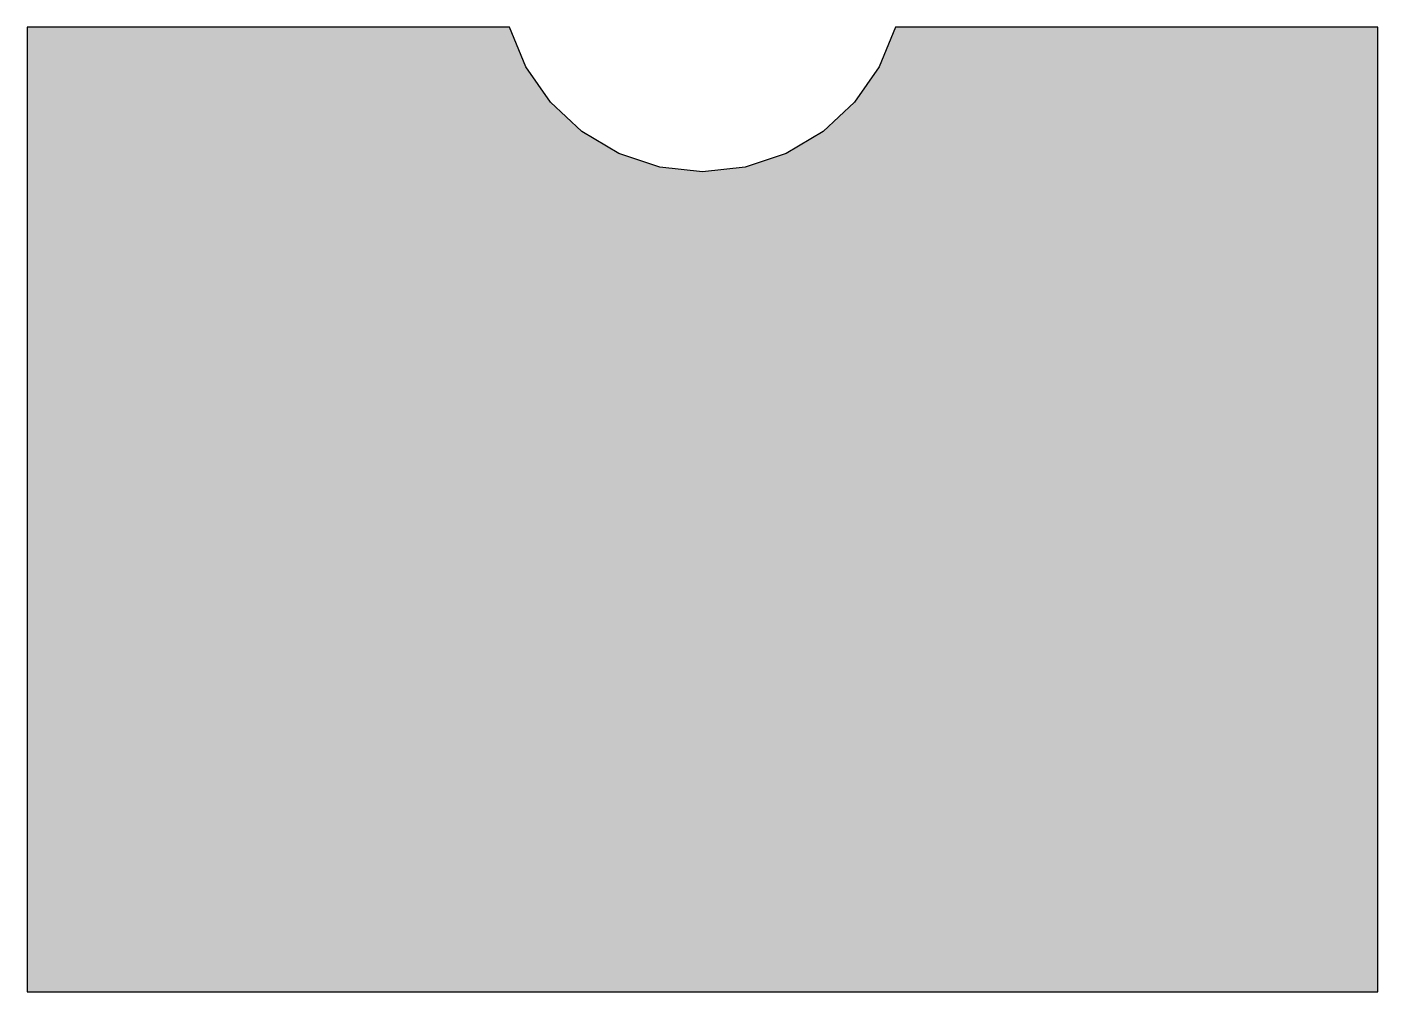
# Model space of a CAD drawing. Header units: millimetres. Extents: x 25 to 725, y -64 to 436.
import ezdxf

# ---------------------------------------------------------------- set-up
doc = ezdxf.new("R2010")
doc.units = ezdxf.units.MM
doc.header["$MEASUREMENT"] = 0
doc.layers.add('layer 1', color=7, linetype='Continuous')

msp = doc.modelspace()

# ---------------------------------------------------------------- hatches: boundary and pattern name
at = {"layer": 'layer 1', "true_color": 0xe31e24}
h = msp.add_hatch(color=242, dxfattribs=at)
edge = h.paths.add_edge_path()
edge.add_spline(control_points=[(25.1947, -64.2047), (25.1947, -64.2047), (25.1947, 435.7948), (25.1947, 435.7948), (25.1947, 435.7948), (275.1943, 435.7948), (275.1943, 435.7948), (275.1943, 435.7948), (283.6944, 415.1772), (283.6944, 415.1772), (283.6944, 415.1772), (296.3885, 396.8415), (296.3885, 396.8415), (296.3885, 396.8415), (312.6944, 381.6279), (312.6944, 381.6279), (312.6944, 381.6279), (331.865, 370.2344), (331.865, 370.2344), (331.865, 370.2344), (353.0216, 363.1819), (353.0216, 363.1819), (353.0216, 363.1819), (375.1941, 360.795), (375.1941, 360.795), (375.1941, 360.795), (397.367, 363.1819), (397.367, 363.1819), (397.367, 363.1819), (418.5236, 370.2344), (418.5236, 370.2344), (418.5236, 370.2344), (437.6942, 381.6279), (437.6942, 381.6279), (437.6942, 381.6279), (454.0001, 396.8415), (454.0001, 396.8415), (454.0001, 396.8415), (466.6941, 415.1772), (466.6941, 415.1772), (466.6941, 415.1772), (475.1943, 435.7948), (475.1943, 435.7948), (475.1943, 435.7948), (725.1939, 435.7948), (725.1939, 435.7948), (725.1939, 435.7948), (725.1939, -64.2047), (725.1939, -64.2047), (725.1939, -64.2047), (25.1947, -64.2047), (25.1947, -64.2047)], knot_values=[0, 0, 0, 0, 0.05882353, 0.05882353, 0.05882353, 0.11764706, 0.11764706, 0.11764706, 0.17647059, 0.17647059, 0.17647059, 0.23529412, 0.23529412, 0.23529412, 0.29411765, 0.29411765, 0.29411765, 0.35294118, 0.35294118, 0.35294118, 0.41176471, 0.41176471, 0.41176471, 0.47058824, 0.47058824, 0.47058824, 0.52941176, 0.52941176, 0.52941176, 0.58823529, 0.58823529, 0.58823529, 0.64705882, 0.64705882, 0.64705882, 0.70588235, 0.70588235, 0.70588235, 0.76470588, 0.76470588, 0.76470588, 0.82352941, 0.82352941, 0.82352941, 0.88235294, 0.88235294, 0.88235294, 0.94117647, 0.94117647, 0.94117647, 1, 1, 1, 1], degree=3, periodic=1)

# ---------------------------------------------------------------- linework, layer by layer
at = {"layer": 'layer 1', "color": 242}
msp.add_open_spline([(25.1947, -64.2047), (25.1947, -64.2047), (25.1947, 435.7948), (25.1947, 435.7948), (25.1947, 435.7948), (275.1943, 435.7948), (275.1943, 435.7948), (275.1943, 435.7948), (283.6944, 415.1772), (283.6944, 415.1772), (283.6944, 415.1772), (296.3885, 396.8415), (296.3885, 396.8415), (296.3885, 396.8415), (312.6944, 381.6279), (312.6944, 381.6279), (312.6944, 381.6279), (331.865, 370.2344), (331.865, 370.2344), (331.865, 370.2344), (353.0216, 363.1819), (353.0216, 363.1819), (353.0216, 363.1819), (375.1941, 360.795), (375.1941, 360.795), (375.1941, 360.795), (397.367, 363.1819), (397.367, 363.1819), (397.367, 363.1819), (418.5236, 370.2344), (418.5236, 370.2344), (418.5236, 370.2344), (437.6942, 381.6279), (437.6942, 381.6279), (437.6942, 381.6279), (454.0001, 396.8415), (454.0001, 396.8415), (454.0001, 396.8415), (466.6941, 415.1772), (466.6941, 415.1772), (466.6941, 415.1772), (475.1943, 435.7948), (475.1943, 435.7948), (475.1943, 435.7948), (725.1939, 435.7948), (725.1939, 435.7948), (725.1939, 435.7948), (725.1939, -64.2047), (725.1939, -64.2047), (725.1939, -64.2047), (25.1947, -64.2047), (25.1947, -64.2047)], degree=3, knots=[0, 0, 0, 0, 0.05882353, 0.05882353, 0.05882353, 0.11764706, 0.11764706, 0.11764706, 0.17647059, 0.17647059, 0.17647059, 0.23529412, 0.23529412, 0.23529412, 0.29411765, 0.29411765, 0.29411765, 0.35294118, 0.35294118, 0.35294118, 0.41176471, 0.41176471, 0.41176471, 0.47058824, 0.47058824, 0.47058824, 0.52941176, 0.52941176, 0.52941176, 0.58823529, 0.58823529, 0.58823529, 0.64705882, 0.64705882, 0.64705882, 0.70588235, 0.70588235, 0.70588235, 0.76470588, 0.76470588, 0.76470588, 0.82352941, 0.82352941, 0.82352941, 0.88235294, 0.88235294, 0.88235294, 0.94117647, 0.94117647, 0.94117647, 1, 1, 1, 1], dxfattribs=at)

doc.saveas('drawing.dxf')
